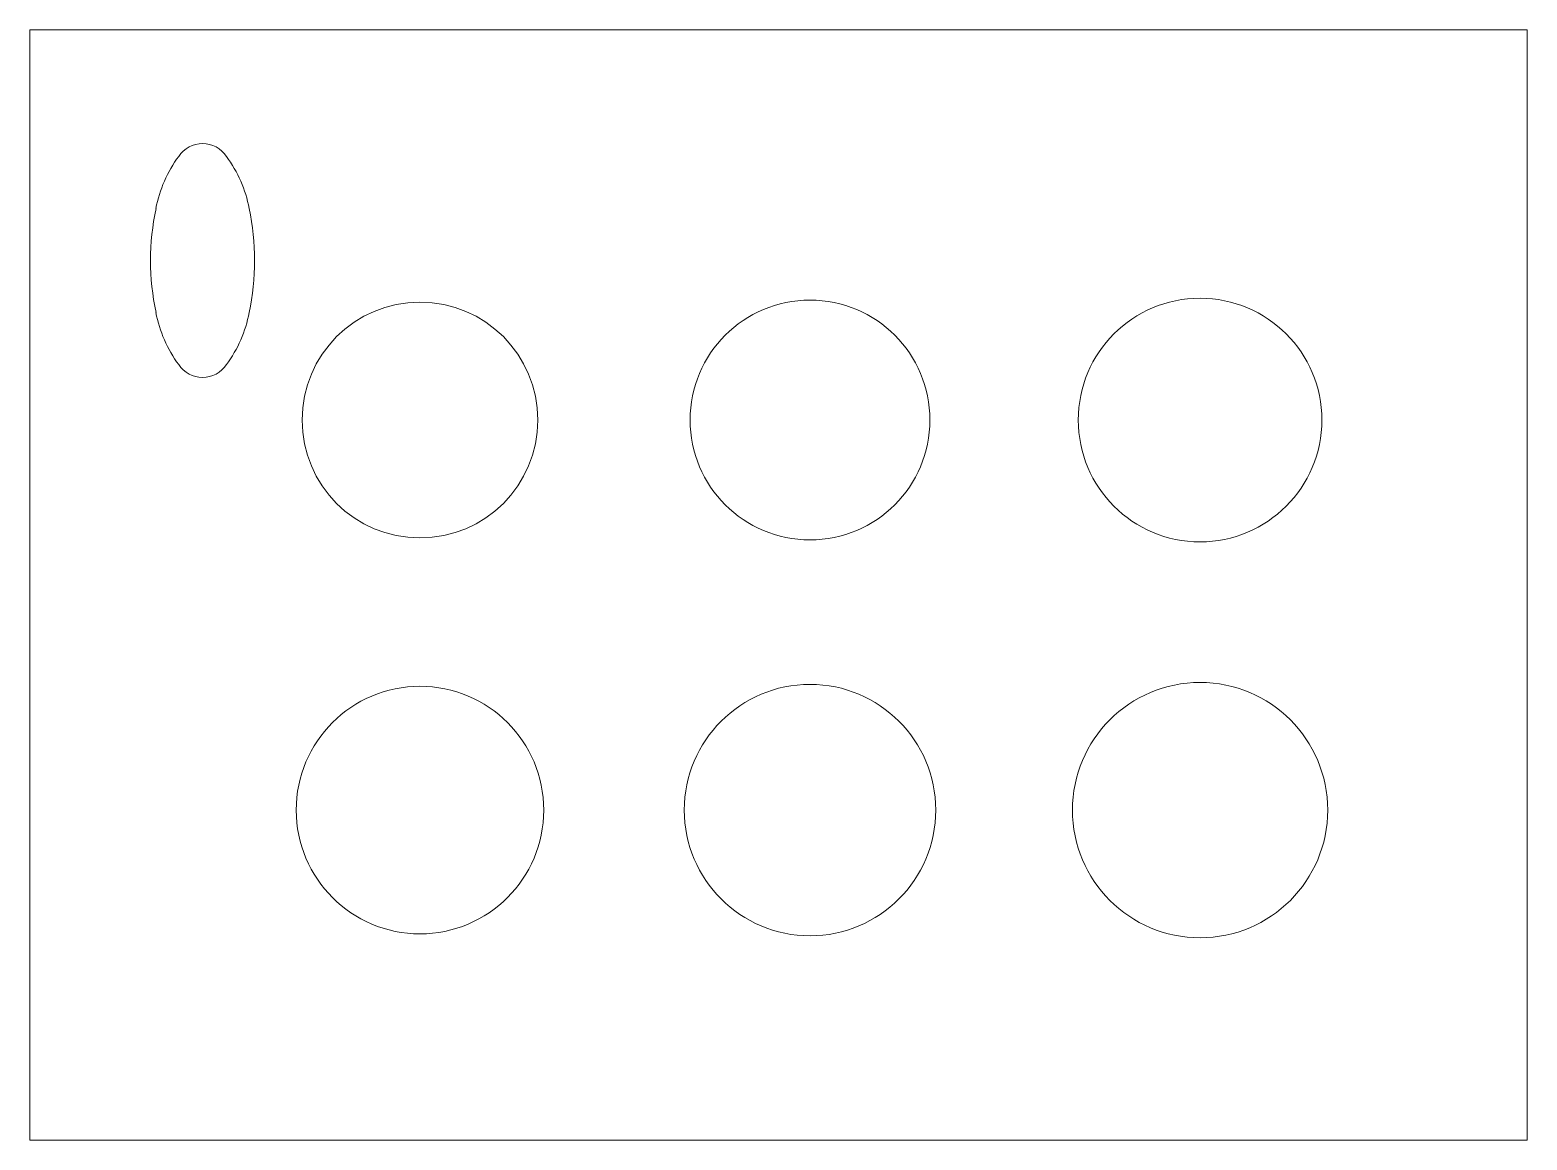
# Model space of a CAD drawing. Header units: millimetres. Extents: x 40 to 78.4, y 31.5 to 60.
import ezdxf

# ---------------------------------------------------------------- set-up
doc = ezdxf.new("R2010")
doc.units = ezdxf.units.MM
doc.layers.add('rod-support', color=7, linetype='CONTINUOUS', lineweight=0, true_color=0x000000)

msp = doc.modelspace()

# ---------------------------------------------------------------- linework, layer by layer
at = {"layer": 'rod-support'}
for p, q in [((40, 60), (78.383, 60)), ((40, 31.541), (40, 60)), ((78.383, 60), (78.383, 31.541)), ((78.383, 31.541), (40, 31.541))]:
    msp.add_line(p, q, dxfattribs=at)
for centre, radius in [((50, 50), 3.023), ((60, 50), 3.073), ((70, 50), 3.123), ((50, 40), 3.173), ((60, 40), 3.223), ((70, 40), 3.273)]:
    msp.add_circle(centre, radius, dxfattribs=at)
at = {"layer": 'rod-support', "color": 4, "true_color": 0x00ffff}
for centre, radius, start, end in [((44.426, 56.363), 0.727, 32.76, 147.2), ((46.381, 54.839), 3.204, 143.2, 169.5), ((42.47, 54.839), 3.204, 10.51, 36.77), ((49.363, 54.11), 6.27, 167.9, 180.2), ((39.489, 54.11), 6.27, 359.8, 12.09), ((49.363, 54.069), 6.27, 179.8, 192.1), ((39.489, 54.069), 6.27, 347.9, 0.1885), ((46.381, 53.34), 3.204, 190.5, 216.8), ((42.47, 53.34), 3.204, 323.2, 349.5), ((44.426, 51.816), 0.727, 212.8, 327.2)]:
    msp.add_arc(centre, radius, start, end, dxfattribs=at)

doc.saveas('drawing.dxf')
